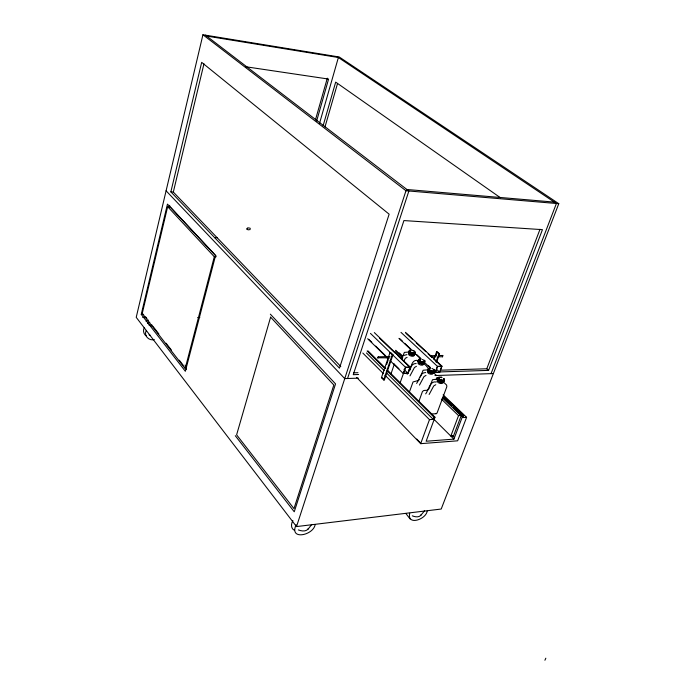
<?xml version="1.0" encoding="UTF-8"?>
<svg xmlns="http://www.w3.org/2000/svg" width="695" height="695" viewBox="0 0 695 695"><rect width="100%" height="100%" fill="white"/><g stroke="black" fill="none" stroke-linecap="round" stroke-linejoin="round"><path stroke-width="1.04" d="M441.664 382.146C443.897 377.446 440.031 382.928 442.385 382.172L442.932 380.269L439.257 379.175L439.918 379.548L439.223 381.364L438.476 381.008L439.257 379.175M440.656 379.922L439.987 381.746L440.804 381.989L441.455 380.104M440.804 381.989L439.996 381.694M443.627 381.555L444.374 379.427L443.757 381.59M430.848 370.6L431.621 370.887L430.987 372.702C428.902 372.581 432.368 369.888 429.38 369.94L428.685 371.738L429.432 372.094L430.101 370.287L429.432 372.094M438.406 377.263L438.945 377.15L437.346 379.67L438.128 377.559M438.267 377.602L437.572 380.565L440.639 382.328M437.676 379.904L438.111 380.973L439.9 381.998M433.802 372.294L434.41 370.157M434.097 370.539L434.001 369.87M433.941 372.338L434.549 370.192M433.393 372.303L433.115 372.868M422.004 361.765L421.231 361.53L420.579 363.381L421.379 363.615L422.004 361.765L423.464 361.939L422.942 363.806L422.169 363.711L422.942 363.806M421.231 361.53L419.789 360.879L419.102 362.66L419.841 363.007L420.501 361.218L419.841 363.007M429.076 367.881L427.72 370.478L428.363 368.341M428.494 368.385L427.651 370.921L428.337 371.712M427.929 370.67L428.016 371.339M424.784 361.113L424.245 362.894M423.663 364.354C422.786 366.621 416.062 363.954 418.459 362.156M423.794 363.25L423.507 363.789M424.011 363.303L422.682 364.128L419.728 363.416M418.034 361.383L418.798 359.315M410.389 352.009L411.153 352.4L410.371 354.137L409.72 353.772L410.389 352.009L412.578 352.93L411.822 352.643C409.946 354.789 412.778 355.597 412.587 352.878L414.09 353.121L413.343 353.017L412.813 354.876L413.525 354.91L414.029 353.051M415.436 352.617L414.776 354.363L415.497 352.296M409.503 350.836L408.677 352.521L409.433 350.48M408.808 352.565L409.564 350.523M413.047 350.462L412.3 350.176M202.931 34.75L136.22 317.337L296.513 526.584L441.212 509.035L558.78 203.696L339.256 56.999L202.931 34.75L405.976 190.743L558.78 203.696M141.25 314.383L167.46 204.13L215.554 255.56L185.357 371.295L141.25 314.383L143.657 314.401M170.857 191.881L201.68 62.359L389.139 214.182L339.49 368.15L170.857 191.881L173.324 192.063L340.802 366.517M167.66 206.693L142.249 313.419L185.148 368.619L214.303 256.742L167.66 206.693L170.136 206.849L216.154 256.064M169.189 207.44L169.693 205.338M173.324 192.063L203.965 63.784M409.711 513.24C406.801 525.985 425.913 519.547 427.199 511.12M315.434 119.931L327.319 78.17M316.486 121.555L328.587 79.074L245.465 66.711M319.578 123.189L338.378 57.511L206.65 36.062M323.132 125.691L335.676 82.123L500.452 197.754M324.982 126.985L337.544 83.478M415.158 352.886L414.064 354.78L415.045 352.825L414.62 354.676L413.151 355.119M424.324 363.268L424.923 361.148M424.48 361.704L423.481 363.676L424.48 361.704L424.037 363.555L420.501 363.633M414.724 353.051L414.064 354.78M424.211 362.512L424.758 360.74L424.306 360.34L424.758 360.74M415.011 351.505L414.689 353.651M424.593 361.756L423.481 363.676M434.114 370.756L433.107 372.755L434.114 370.756L433.663 372.633L432.716 373.024L428.667 372.12M443.488 381.894C444.574 377.368 443.844 383.727 441.342 382.346M443.81 381.234L444.374 379.427M434.227 370.817L433.107 372.755M443.627 380.791L444.201 379.001L443.723 378.584L444.201 379.001M422.881 363.746L423.464 361.939M296.513 526.584L405.976 190.743M347.561 378.514L408.886 190.995L205.468 35.167M432.559 372.894L431.777 372.798L432.559 372.894L433.159 371.078L431.569 370.852M412.813 354.876L413.343 353.017M442.385 382.172L442.932 380.269M422.23 363.772L422.769 361.904L423.524 361.999M431.838 372.859L432.455 371.043M381.442 377.689L389.982 352.626L390.686 352.617L392.962 354.815L384.378 379.904L383.675 379.93L381.442 377.689L382.146 377.663L384.378 379.904M386.585 364.64L388.296 359.628M383.675 379.93L392.249 354.832L389.982 352.626M390.972 373.927L394.308 364.215M401.667 359.107L404.36 352.391L409.72 351.983M374.327 332.592L410.198 367.082L408 373.345L403.265 373.502L405.454 367.221L370.461 333.392M400.068 382.945L405.619 367.42L409.885 367.299L407.835 373.145L403.569 373.285M410.198 369.975C411.266 365.249 412.5 358.464 419.033 360.792M409.711 391.163L413.047 381.929L418.529 380.46M420.327 377.055L423.116 370.244L428.546 369.775M434.054 358.872L436.599 351.766L437.268 351.757L439.588 353.885L436.66 362.008M418.85 401.545L422.412 391.624C424.046 389.096 426.86 391.572 428.598 389.322M435.808 355.814L436.903 352.773M435.991 362.026L438.919 353.903L436.599 351.766M412.317 515.846C414.889 516.872 418.477 517.601 420.692 515.481L420.944 514.786M429.588 387.323L432.49 379.739L438.25 378.957M400.989 332.366L437.407 366.326L435.183 372.477L439.727 372.338L441.959 366.195L405.446 332.332M436.26 379.374L436.981 377.394M441.655 366.413L437.563 366.526L435.487 372.268L439.579 372.138L441.655 366.413L433.723 359.046M443.132 394.847L466.597 417.313L457.649 440.804L420.666 443.671L429.475 419.624L385.03 375.239M429.475 419.624L433.263 419.389L434.045 417.287L387.124 370.783M387.28 369.983L434.992 417.226L426.148 441.238L453.896 439.127L462.844 415.523L463.756 415.471L462.966 417.539L442.672 398.027M410.467 351.983L409.72 353.772M461.272 415.454L458.544 415.619L450.82 436.078L453.54 435.878L461.272 415.454L453.444 407.939M440.56 370.183L486.778 368.776L540.032 229.237M419.858 360.853L419.102 362.66M439.118 371.955L488.602 370.392L542.447 229.654L403.925 220.567L353.251 374.674L358.603 374.501M491.044 373.649L556.4 203.487L337.084 56.643M428.763 371.712L429.38 369.94M144.213 327.788C142.736 330.612 143.648 334.425 146.48 336.024M146.289 330.49C143.396 335.581 149.086 341.167 154.307 339.577M409.286 353.347C410.563 348.456 409.564 354.893 408.834 352.938L409.642 351.201L408.834 352.938M419.233 360.453C417.33 363.772 420.136 361.174 418.903 360.053L418.199 361.808L418.764 362.642M409.034 351.922L409.72 350.211C411.675 349.559 407.313 354.693 409.72 350.211M428.111 371.286L428.476 369.097L428.111 371.286L428.937 369.514L428.476 369.097M408.677 352.521L409.372 350.793M418.659 362.225L418.903 360.053M438.006 380.556C439.37 375.535 438.293 382.163 437.529 380.113L438.38 378.341L437.529 380.113M418.381 360.766L419.511 358.872L418.381 360.766L418.833 360.592M428.233 371.295L428.598 369.106M427.59 370.435L428.311 368.68M437.346 379.67L438.085 377.906M544.906 660.25L545.844 658.2M292.934 520.642C290.962 523.613 290.632 528.521 294.341 530.285M296.105 524.777C288.746 540.727 313.384 535.315 315.122 524.734M428.971 388.844L429.223 388.323M298.337 529.911C301.361 531.128 306.295 531.944 308.267 528.686M403.647 361.322L405.394 358.186L407.105 357.386M407.174 374.266C409.789 370.948 410.536 363.259 416.149 363.468M409.989 375.891L414.446 367.49L416.453 366.3M416.609 383.44C419.267 380.096 420.041 372.364 425.688 372.537M419.45 385.091L423.985 376.62L426.009 375.413M425.679 393.857C428.485 390.512 429.797 380.486 436.234 382.041M429.128 394.482L433.732 385.951L435.765 384.717M418.989 380.043L419.363 379.566M307.868 529.451L311.734 524.464M420.692 515.481L424.541 510.808M442.932 382.128L443.054 381.19M443.705 380.035L443.818 379.096M437.294 380.599L436.999 381.225C438.006 383.101 441.212 384.318 443.019 383.023L442.55 381.85M427.555 371.365C426.409 373.649 433.289 375.778 433.107 373.024M428.667 368.585L429.31 368.176M424.245 361.721L424.393 360.835M418.164 361.548L418.85 361.122M418.607 361.383L418.451 362.277M414.09 354.91L414.255 354.042M409.068 352.443L408.886 353.381L410.432 354.459M409.737 350.714L410.38 350.341M431.456 414.02L436.052 413.716L437.077 412.995L446.833 386.707L446.633 385.091L442.741 381.373M146.106 321.368L148.365 320.056M403.595 355.527L406.923 354.606M442.785 355.466L442.48 356.743L442.785 355.466L438.493 355.562M150.468 325.773L151.91 324.921M147.661 323.505L149.816 322.237M436.052 413.716L436.625 413.447M444.062 380.069L443.045 382.085M414.394 351.123L413.768 350.767M439.075 377.385L438.545 378.488M418.494 360.827L418.937 360.653M415.045 352.825L413.873 353.06M409.12 353.312C406.132 355.327 415.671 358.099 413.794 354.711M250.426 228.377C246.412 226.379 245.318 231.018 250.217 229.541M247.081 229.367L247.29 228.203M389.991 356.578L378.21 356.822L377.759 357.769L389.704 357.89M377.924 358.151L378.28 356.856M423.298 361.939L423.837 361.878M462.966 417.539L466.597 417.313M434.045 417.287L434.992 417.226M358.351 378.149L344.746 378.61L166.088 190.795M434.948 375.552L493.372 373.571M433.732 372.129L435.887 372.06M353.677 372.833L357.96 372.702M405.454 367.221L410.198 367.082M437.407 366.326L441.959 366.195M431.769 356.978L436.052 356.882M438.197 356.839L442.48 356.743M392.249 354.832L392.962 354.815M438.919 353.903L439.588 353.885M429.918 355.736L436.356 355.605M142.684 317.354L145.924 317.363M197.675 317.537L199.83 317.546M434.028 369.366L434.253 369.775M214.303 256.742L216.023 256.811M441.603 382.076L442.324 382.111M440.178 377.029L439.535 377.072M214.59 237.594L217.153 237.716M412.752 354.806L413.525 354.91M406.923 189.492L554.332 202.106M440.621 382.215L442.706 382.415L443.262 381.216M411.814 354.954L413.855 355.162L414.463 354.068M412.578 355.188L411.058 354.824M152.448 326.094L148.904 324.965M412.257 350.445L412.96 350.662M411.188 354.433L411.979 354.667M440.978 377.472L441.707 377.689M418.095 361.053L418.242 362.251L419.233 363.016M149.051 334.851L150.181 335.268M411.101 354.737L409.703 354.155M422.343 359.48L423.02 359.767M431.925 368.489L432.603 368.776M430.257 370.565L430.813 370.8L430.188 370.609M429.31 372.494C430.353 373.067 433.889 374.049 433.463 371.973M413.629 350.94L414.211 351.27M419.085 363.051L419.823 363.355M423.611 360.097L424.08 360.462M433.202 369.115L433.68 369.488M410.571 352.07L409.52 351.192M419.962 360.94L419.016 360.062M429.084 369.627L429.562 370.001M438.875 378.879L439.362 379.253M428.146 371.721L428.806 372.086M486.778 368.776L488.602 370.392M405.95 333.27L412.3 339.16M416.27 342.844L425.792 351.679M428.172 353.885L432.134 357.569M436.417 369.175L439.579 372.138M400.007 338.891L402.37 341.115M404.733 343.339L411.04 349.272M416.557 354.467L420.501 358.177M428.389 365.596L429.962 367.073M398.921 338.352L411.536 350.219M414.689 353.19L420.996 359.124M424.15 362.095L430.448 368.029M423.681 363.398L426.747 366.291M433.263 372.424L436.391 375.387M399.33 352.912L402.457 355.901M395.724 350.28L402.761 357.022M443.427 395.985L463.756 415.471M395.629 351.053L402.666 357.803M443.306 396.784L462.844 415.523M443.271 398.166L451.098 405.68M395.047 352.243L402.066 359.002M379.487 338.048L395.073 353.051M398.192 356.048L409.885 367.299M441.351 399.06L458.544 415.619M403.96 369.375L407.835 373.145M368.732 339.29L371.825 342.314M375.7 346.084L385.768 355.91M393.509 363.459L398.93 368.75M367.655 338.734L387.784 358.385M390.104 360.653L403.265 373.502M368.037 350.932L385.742 368.463M367.134 350.958L384.822 368.489M452.263 435.47L454.573 437.754M433.889 419.25L453.896 439.127M366.456 352.956L384.118 370.522M386.42 372.815L433.263 419.389M362.807 353.051L383.501 373.71M416.748 439.04L421.187 443.636M356.665 377.428L420.666 443.671M270.346 314.157L335.546 383.892L294.246 511.789L235.284 435.704M410.05 518.957L405.932 513.562M438.258 378.332L439.032 379.227M185.018 365.162L186.347 366.864M145.637 316.946L146.958 318.64M152.891 326.276L158.834 333.904M166.096 343.234L171.37 350.019M179.293 360.201L183.254 365.292M184.575 366.986L186.555 369.531M427.138 366.699L427.442 367.664M441.803 377.42L441.012 377.185L441.803 377.42M270.607 317.155L236.613 434.827L293.968 508.627L333.826 385.004L270.607 317.155M438.119 378.827L437.676 379.01L438.119 378.827M428.372 369.61L427.929 369.792L428.372 369.61M430.413 367.837L429.71 367.803L430.413 367.837M420.849 358.837L420.154 358.802L420.849 358.837"/></g></svg>
